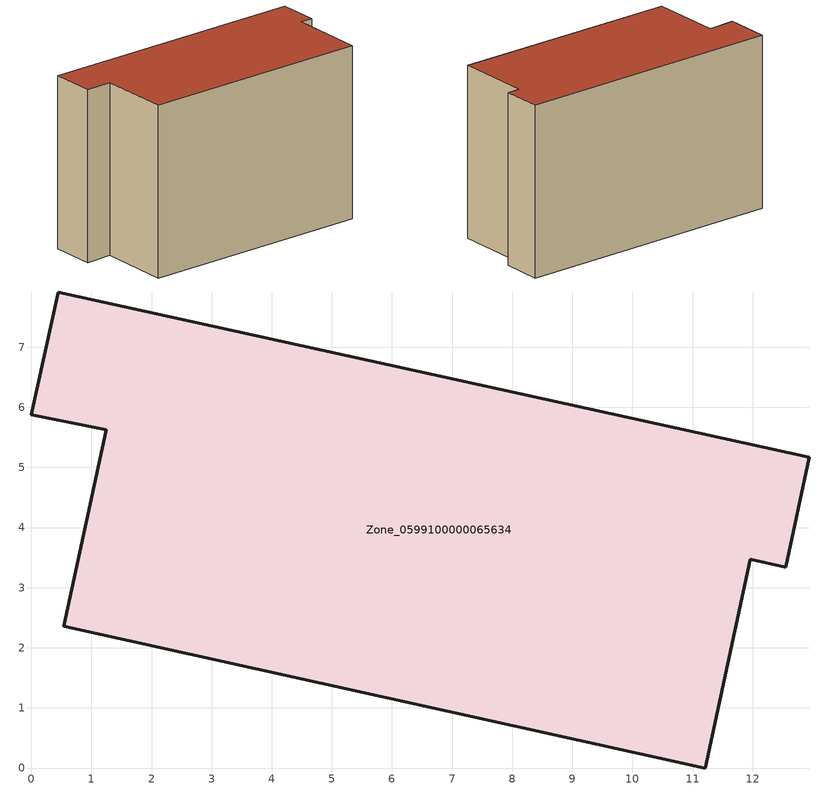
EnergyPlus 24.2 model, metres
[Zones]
Zone_0599100000065634
 floor ground (C_G): 12.94,5.17 12.55,3.34 11.96,3.47 11.21,0 0.54,2.36 1.25,5.63 0,5.88 0.45,7.92 z0
 wall outside (C_F): 11.21,0 11.96,3.47 12.55,3.34 12.94,5.17 0.45,7.92 0,5.88 1.25,5.63 0.54,2.36 11.21,0 z0:8.18
 roof outside (C_R): 12.94,5.17 0.45,7.92 0,5.88 1.25,5.63 0.54,2.36 11.21,0 11.96,3.47 12.55,3.34 z8.18
[BUILDING]
Pand.0599100000065634: North Axis=0; Terrain=City; Loads Convergence Tolerance Value=0.04; Temperature Convergence Tolerance Value=0.4; Solar Distribution=FullExterior; Maximum Number of Warmup Days=25; Minimum Number of Warmup Days=1
[Site:Location]
Rotterdam.The.Hague.AP_ZH_NLD Design_Conditions: Latitude=51.96; Longitude=4.45; Time Zone=1; Elevation=-4.5
[SITE:GROUNDTEMPERATURE:BUILDINGSURFACE]
18, 18, 18, 18, 18, 18, 18, 18, 18, 18, 18, 18
[MATERIAL] Thermal Absorptance=0.9; Solar Absorptance=0.7; Visible Absorptance=0.7
Name | Roughness | Thickness | Conductivity | Density | Specific Heat
G.TI.1975-1991 | MediumSmooth | 0.15 | 0.288461 | 540 | 1210
F.TI.1975-1991 | Rough | 0.3 | 0.230769 | 1920 | 840
R.TI.1975-1991 | MediumRough | 0.2 | 0.153846 | 1500 | 1000
[CONSTRUCTION]
C_G: G.TI.1975-1991
C_F: F.TI.1975-1991
C_R: R.TI.1975-1991
[ZONE]
Zone_0599100000065634: Type=1; Multiplier=1; Ceiling Height=Autocalculate; Volume=Autocalculate; Floor Area=autocalculate; Part of Total Floor Area=Yes
[ZONEINFILTRATION:DESIGNFLOWRATE]
Infil_Zone_0599100000065634: Zone or ZoneList or Space or SpaceList=Zone_0599100000065634; Schedule=AlwaysOn; Design Flow Rate Calculation Method=Flow/Area; Flow Rate per Floor Area=0.003; Constant Term Coefficient=1; Temperature Term Coefficient=0; Velocity Term Coefficient=0; Velocity Squared Term Coefficient=0
[HVACTEMPLATE:ZONE:IDEALLOADSAIRSYSTEM]
Zone_0599100000065634: Maximum Heating Supply Air Temperature=50; Minimum Cooling Supply Air Temperature=13; Maximum Heating Supply Air Humidity Ratio=0.0156; Minimum Cooling Supply Air Humidity Ratio=0.0077; Heating Limit=NoLimit; Cooling Limit=NoLimit; Dehumidification Control Type=ConstantSensibleHeatRatio; Cooling Sensible Heat Ratio=0.7; Dehumidification Setpoint=60; Humidification Control Type=None; Humidification Setpoint=30; Outdoor Air Method=None; Outdoor Air Flow Rate per Person=0.00944; Outdoor Air Flow Rate per Zone Floor Area=0; Outdoor Air Flow Rate per Zone=0; Demand Controlled Ventilation Type=None; Outdoor Air Economizer Type=NoEconomizer; Heat Recovery Type=None; Sensible Heat Recovery Effectiveness=0.7; Latent Heat Recovery Effectiveness=0.65
[ZONECONTROL:THERMOSTAT]
ThermostatControl_Zone_0599100000065634: Zone or ZoneList=Zone_0599100000065634; Control Type Schedule=DualSetpointControlType; Control 1=Thermostat_Zone_0599100000065634; Temperature Difference Between Cutout And Setpoint=0
[THERMOSTATSETPOINT:DUALSETPOINT]
Thermostat_Zone_0599100000065634: Heating Setpoint Temperature Schedule=HeatingSetpoint_Zone_0599100000065634; Cooling Setpoint Temperature Schedule=CoolingSetpoint_Zone_0599100000065634
[SCHEDULE:COMPACT]
HeatingSetpoint_Zone_0599100000065634: Through: 12/31, For: AllDays, Until: 24:00, 21
CoolingSetpoint_Zone_0599100000065634: Through: 12/31, For: AllDays, Until: 24:00, 24
DualSetpointControlType: Through: 12/31, For: AllDays, Until: 24:00, 4
AlwaysOn: Through: 12/31, For: AllDays, Until: 24:00, 1
